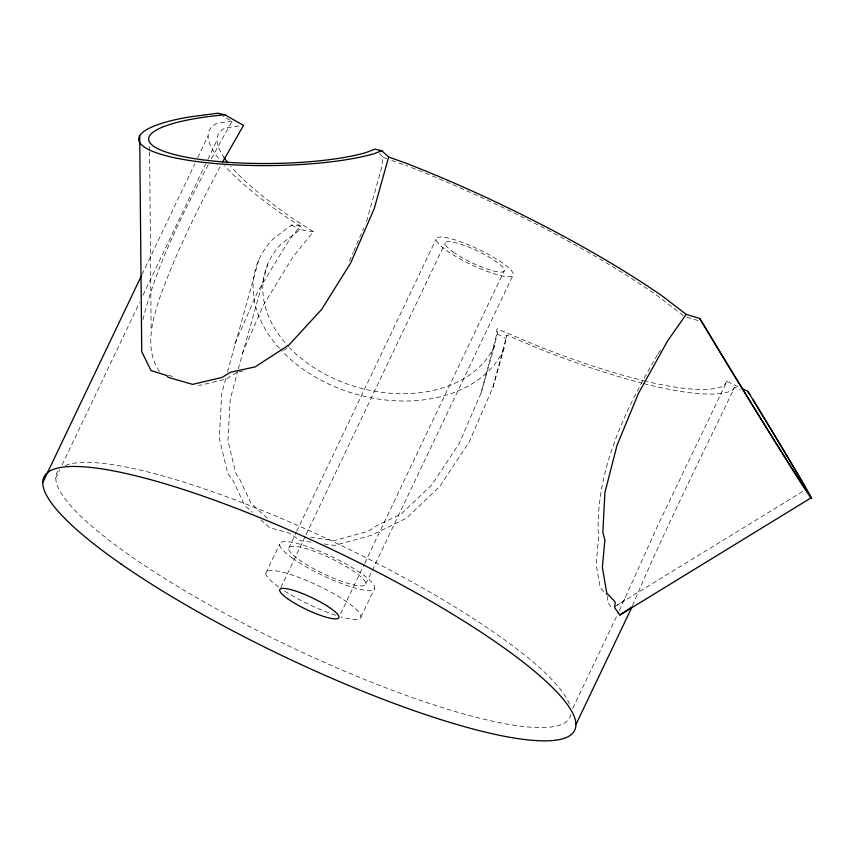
<?xml version="1.0" encoding="UTF-8"?>
<svg xmlns="http://www.w3.org/2000/svg" width="854" height="854" viewBox="0 0 854 854"><rect width="100%" height="100%" fill="white"/><g stroke="black" fill="none" stroke-linecap="round" stroke-linejoin="round"><path stroke-width="0.64" stroke-dasharray="4.27 3.2" d="M607.834 595.996L607.44 601.696L612.158 608.261M645.528 381.183A284.168 56.652 25.5 0 1 541.756 347.642L497.007 328.769L496.014 336.999L481.058 393.064L459.217 443.45L431.964 484.72L401.156 514.055L376.731 525.722L368.405 531.188L334.341 540.561L310.707 537.241M379.614 153.474L383.03 157.403L381.589 167.854L366.462 221.848M481.058 393.064L494.615 345.603L497.925 330.306L497.007 328.769M324.136 543.966L334.619 545.439L371.479 535.309L406.525 518.111L439.842 486.374L469.326 441.731L492.961 387.225L503.892 348.966L506.86 335.099L544.083 350.791A294.054 58.627 25.5 0 0 641.813 383.104M142.949 319.695C156.378 264.911 182.66 214.333 208.344 164.47M159.517 371.394C144.71 350.172 151.67 322.972 158.833 300.373C175.422 253.681 197.455 209.209 220.77 165.569M225.744 378.45L221.688 393.897L219.297 438.294L227.869 473.874L233.025 480.492L244.746 505.429L252.41 512.293M227.431 372.013L258.805 259.904M237.946 370.092L230.164 399.736L227.954 440.771L235.875 473.66L238.939 477.599L251.225 503.721L269.458 520.043M238.287 368.8L268.071 263.278M492.961 387.225L506.86 335.099M619.31 610.749L657.687 525.701L726.935 381.375L738.486 386.883M632.504 605.742C663.633 531.615 699.96 459.772 734.611 387.246L740.482 390.043M349.499 261.004L353.214 252.442M353.737 251.215L363.815 227.965M234.871 343.703L257.951 291.129L289.346 239.771L300.362 226.096L286.464 217.215A294.054 58.627 25.5 0 1 224.57 165.697M242.344 353.332L263.683 304.739L292.708 257.267L313.333 231.68L292.794 218.539A284.168 56.652 25.5 0 1 230.836 166.327M142.063 274.422L194.893 163.637M197.765 157.616L208.109 135.946M55.798 478.123L59.812 469.7M62.107 464.886L139.586 302.444M143.034 295.228L205.59 164.075M207.885 159.26L217.065 140.013M265.925 572.981L279.706 544.083M288.673 548.236L296.124 532.586M296.701 531.391L436.159 239.024M280.859 587.541L305.551 535.757M306.127 534.561L445.115 243.166M340.639 613.738L364.178 564.377M364.754 563.17L504.319 270.579M365.79 583.933L513.275 274.721M360.964 616.983L374.746 588.075M572.81 708.233L618.734 611.955M211.365 158.652L231.989 121.289L222.894 116.123M657.42 354.88C626.003 408.425 596.978 467.416 598.142 530.974L598.91 533.761L596.145 564.163L600.181 587.765L606.981 595.078M658.06 353.716L661.049 349.457M726.935 381.375L723.68 385.965A284.168 56.652 25.5 0 1 646.724 381.471M734.611 387.246L732.337 390.459A294.054 58.627 25.5 0 1 643.083 383.435M625.053 598.718L622.609 601.728L617.378 604.995M300.362 226.096L291.417 225.072L272.768 239.237A130.694 93.278 15.9 0 0 279.781 348.816M313.333 231.68L300.096 229.662L280.987 244.169A120.809 86.222 15.9 0 0 288.663 346.745M283.432 350.567L287.766 347.749M236.707 372.419L225.968 379.133L198.608 385.602M614.421 606.874L803.603 490.943M239.173 371.885L242.856 371.084M231.989 121.289L217.087 123.286A294.054 58.627 25.5 0 0 219.937 160.274M238.736 126.04L225.755 127.78A284.168 56.652 25.5 0 0 224.015 157.478M311.016 542.13L300.523 540.657L289.25 533.131L269.661 527.729L261.036 520.011M686.755 317.186L699.319 320.965M168.419 375.205L173.191 376.721M383.03 157.403L389.285 159.613M391.783 160.499L407.678 166.103M291.417 225.072L300.096 229.662M497.38 333.957L506.326 338.686M683.317 315.713L656.641 295.196A284.168 56.652 25.5 0 0 408.842 166.562M149.589 146.546L149.621 150.528M149.631 151.852L151.126 329.655M494.615 345.603A120.809 86.222 15.9 0 1 404.102 393.726A120.809 86.222 15.9 0 1 289.591 347.727M570.867 714.446A284.168 56.652 25.5 0 1 288.577 645.891A284.168 56.652 25.5 0 1 58.745 469.946M65.363 465.505A284.168 56.652 25.5 0 1 334.576 542.29A284.168 56.652 25.5 0 1 569.554 704.433M503.892 348.966A130.694 93.278 15.9 0 1 404.871 401.038A130.694 93.278 15.9 0 1 280.688 349.788M278.596 587.008A52.446 10.451 25.5 0 1 282.642 572.212A52.446 10.451 25.5 0 1 350.983 604.942A52.446 10.451 25.5 0 1 340.97 616.876M335.675 615.264A52.446 10.451 25.5 0 1 283.656 590.445M292.378 558.11A52.446 10.451 25.5 0 0 372.664 590.103A52.446 10.451 25.5 0 0 316.642 550.029A52.446 10.451 25.5 0 0 292.378 558.11M453.004 251.909A32.676 6.512 25.5 0 0 503.027 271.839A32.676 6.512 25.5 0 0 468.12 246.87A32.676 6.512 25.5 0 0 453.004 251.909M298.943 559.616A42.561 8.487 25.5 0 0 364.103 585.577A42.561 8.487 25.5 0 0 318.638 553.061A42.561 8.487 25.5 0 0 298.943 559.616M446.428 250.403A42.561 8.487 25.5 0 0 511.589 276.365A42.561 8.487 25.5 0 0 466.124 243.849A42.561 8.487 25.5 0 0 446.428 250.403"/><path stroke-width="1.28" d="M222.595 162.047L243.539 125.389L224.976 114.842L222.2 115.023A120.809 25.439 -0.5 0 0 174.205 154.489A120.809 25.439 -0.5 0 0 365.875 152.599L374.949 149.151L381.823 150.731L388.677 157.061L374.233 208.611L350.727 262.893L321.691 309.361L289.1 344.824L255.165 366.889L230.42 372.259L222.232 377.372L192.63 384.375L168.281 377.361L166.69 375.493L150.955 370.497L141.743 351.592L139.693 135.754M42.7 482.723L141.486 275.618M575.916 724.576L632.035 606.938L619.887 615.019L614.784 607.92L615.2 602.07L606.735 592.964L602.369 567.44L604.878 539.963L602.839 532.565L604.899 492.683L617.047 445.233L638.45 393.427L667.647 340.81L686.2 314.4L699.682 318.446L704.091 325.513A120.809 1.591 58.5 0 0 801.308 482.884A120.809 1.591 58.5 0 0 752.801 399.555M619.887 615.019L810.98 497.914M381.823 150.731L373.774 153.795A130.694 27.52 -0.5 0 1 177.803 158.428A130.694 27.52 -0.5 0 1 188.947 117.019L217.834 113.208L224.976 114.842M388.677 157.061L405.34 162.943A294.054 58.627 25.5 0 1 662.96 296.53L686.2 314.4M741.955 388.527L747.73 391.281L749.855 394.505M747.73 391.281L753.57 400.569A130.694 1.719 58.5 0 1 806.048 490.708A130.694 1.719 58.5 0 1 700.867 320.453L699.682 318.446M227.901 162.772A284.168 56.652 25.5 0 1 224.015 157.478M121.054 563.992A294.054 58.627 25.5 0 0 566.939 737.237A294.054 58.627 25.5 0 0 239.931 509.731A294.054 58.627 25.5 0 0 121.054 563.992M287.595 598.686A32.676 6.512 25.5 0 0 337.618 618.616A32.676 6.512 25.5 0 0 302.711 593.647A32.676 6.512 25.5 0 0 287.595 598.686"/></g></svg>
